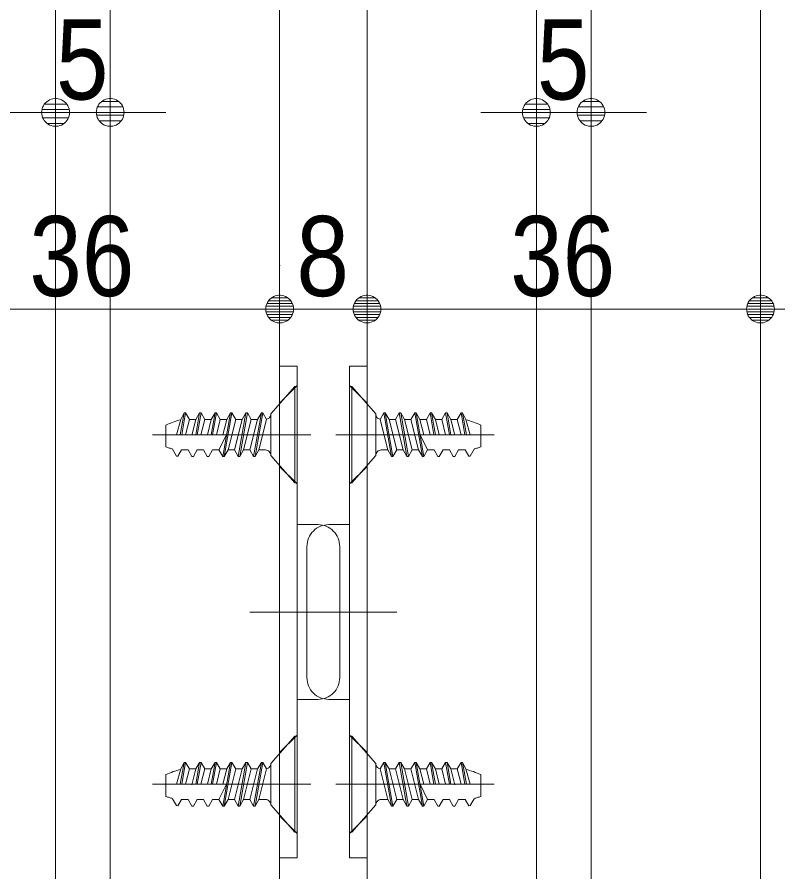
# Model space of a CAD drawing. Units: millimetres, scale not verified. Extents: x -6062 to 6062, y -3045 to 3045.
# Drawn here: x 1020.6 to 1368.7, y 212.6 to 603.9 of the extents above; entities that cross this region are included whole.
import ezdxf
from ezdxf.enums import TextEntityAlignment as Align

# ---------------------------------------------------------------- set-up
doc = ezdxf.new("R2010")
doc.units = ezdxf.units.MM
doc.header["$LTSCALE"] = 20
for name, color, linetype, lineweight in [('0-0_2寸法-1', 7, 'Continuous', 9), ('0-1_0', 7, 'Continuous', 9), ('0-3_3一般', 7, 'Continuous', 9)]:
    doc.layers.add(name, color=color, linetype=linetype, lineweight=lineweight)
doc.styles.add('ＭＳ Ｐゴシック', font='')
doc.styles.get('ＭＳ Ｐゴシック').set_extended_font_data('MS PGothic')

# ---------------------------------------------------------------- blocks, each defined once
blk = doc.blocks.new('グループ-9')
at = {"layer": '0-3_3一般'}
for p, q in [((60913.7, 13704.9), (60913.7, -35100)), ((61413.7, -35100), (61413.7, 13704.9))]:
    blk.add_line(p, q, dxfattribs=at)
blk.add_lwpolyline([(62963.7, 16304.9), (62963.7, -37700), (59363.7, -37700), (59363.7, 16304.9)], close=True, dxfattribs=at)
blk = doc.blocks.new('グループ-11')
at = {"layer": '0-3_3一般'}
blk.add_line((58563.7, 16304.9), (58563.7, -37700), dxfattribs=at)
blk.add_lwpolyline([(57013.7, -35100), (57013.7, 13704.9), (56513.7, 13704.9), (56513.7, -35100)], close=True, dxfattribs=at)
blk = doc.blocks.new('グループ-34')
at = {"layer": '0-3_3一般'}
for p, q in [((59203.7, 5494.9), (59223.7, 5494.9)), ((59203.7, 4614.9), (59203.7, 5494.9)), ((59443.7, 5244.9), (59223.7, 5494.9)), ((59223.7, 4614.9), (59223.7, 5494.9)), ((59443.7, 5244.9), (59443.7, 4864.9)), ((59517, 5254.9), (59530.3, 5254.9)), ((59517, 5254.9), (59587.7, 4854.9)), ((59658.3, 5254.9), (59671.7, 5254.9)), ((59658.3, 5254.9), (59729, 4854.9)), ((59799.7, 5254.9), (59813, 5254.9)), ((59799.7, 5254.9), (59870.3, 4854.9)), ((59941, 5254.9), (59906.4, 5194.9)), ((59941, 5254.9), (59976.3, 5054.9)), ((59941, 5254.9), (59954.3, 5254.9)), ((59989.7, 5054.9), (59954.3, 5254.9)), ((59954.3, 5254.9), (59989, 5194.9)), ((60082.3, 5254.9), (60117.7, 5054.9)), ((60131, 5054.9), (60095.7, 5254.9)), ((60259.2, 5054.9), (60223.7, 5254.9)), ((60223.7, 5254.9), (60237, 5254.9)), ((60237, 5254.9), (60272.7, 5054.9)), ((60268.8, 5194.9), (60237, 5254.9)), ((59635.6, 4914.9), (59565, 5194.9)), ((59623.7, 5194.9), (59565, 5194.9)), ((59777, 4914.9), (59706.3, 5194.9)), ((59706.3, 5194.9), (59765, 5194.9)), ((59883, 5054.9), (59847.6, 5194.9)), ((59847.6, 5194.9), (59906.4, 5194.9)), ((59906.4, 5194.9), (59941.7, 5054.9)), ((60024.3, 5054.9), (59989, 5194.9)), ((59989, 5194.9), (60047.7, 5194.9)), ((60166.8, 5050.3), (60130.3, 5194.9)), ((60130.3, 5194.9), (60189, 5194.9)), ((60307.4, 5054.9), (60268.8, 5194.9)), ((60403.7, 4943.3), (60403.7, 5143.3)), ((59183.7, 5054.9), (59135.3, 5054.9)), ((60527.3, 5054.9), (59183.7, 5054.9)), ((59848.3, 5054.9), (59918.3, 4914.9)), ((59941.7, 5054.9), (60403.7, 5054.9)), ((59223.7, 4614.9), (59443.7, 4864.9)), ((59553, 4914.9), (59493.7, 4914.9)), ((59553, 4914.9), (59587.7, 4854.9)), ((59587.7, 4854.9), (59601, 4854.9)), ((59601, 4854.9), (59635.6, 4914.9)), ((59635.6, 4914.9), (59694.4, 4914.9)), ((59694.4, 4914.9), (59729, 4854.9)), ((59729, 4854.9), (59742.3, 4854.9)), ((59742.3, 4854.9), (59777, 4914.9)), ((59835.7, 4914.9), (59777, 4914.9)), ((59835.7, 4914.9), (59870.3, 4854.9)), ((59870.3, 4854.9), (59883.7, 4854.9)), ((59883.7, 4854.9), (59918.3, 4914.9)), ((59978.3, 4914.9), (59918.3, 4914.9)), ((60119.6, 4914.9), (60059.6, 4914.9)), ((60118.4, 4914.9), (60153, 4854.9)), ((60166.3, 4854.9), (60201, 4914.9)), ((60261, 4914.9), (60201, 4914.9)), ((60261, 4914.9), (60294.3, 4857.1)), ((60294.3, 4857.1), (60307.7, 4859)), ((60307.7, 4859), (60344.1, 4922.1)), ((59203.7, 4614.9), (59223.7, 4614.9))]:
    blk.add_line(p, q, dxfattribs=at)
for points in [[(59517, 5254.9), (59482.4, 5194.9), (59553, 4914.9)], [(59601, 4854.9), (59530.3, 5254.9), (59565, 5194.9)], [(59658.3, 5254.9), (59623.7, 5194.9), (59694.4, 4914.9)], [(59742.3, 4854.9), (59671.7, 5254.9), (59706.3, 5194.9)], [(59799.7, 5254.9), (59765, 5194.9), (59835.7, 4914.9)], [(59883.7, 4854.9), (59813, 5254.9), (59847.6, 5194.9)], [(60082.3, 5254.9), (60047.7, 5194.9), (60083, 5054.9)], [(60082.3, 5254.9), (60095.7, 5254.9), (60130.3, 5194.9)], [(60223.7, 5254.9), (60189, 5194.9), (60225, 5054.9)], [(59977, 4914.9), (60011.7, 4854.9), (60025, 4854.9), (60059.6, 4914.9)], [(60153, 4854.9), (60166.3, 4854.9), (60201, 4914.9)]]:
    blk.add_lwpolyline(points, dxfattribs=at)
for centre, radius, start, end in [((59493.7, 5244.9), 50, 180, 218.85337), ((59493.7, 5244.9), 50, 218.85337, 257.70674), ((60033.7, 4319.2), 903.4, 70.33492, 74.8474), ((60033.7, 4319.2), 903.4, 65.82245, 70.33492), ((60255.6, 5314.9), 400, 282.68217, 287.20712), ((60255.6, 5314.9), 400, 287.20712, 291.73206), ((59493.7, 4864.9), 50, 135, 180), ((59493.7, 4864.9), 50, 90, 135)]:
    blk.add_arc(centre, radius, start, end, dxfattribs=at)
blk = doc.blocks.new('グループ-35')
at = {"layer": '0-3_3一般'}
for p, q in [((58703.7, 5494.9), (58483.7, 5244.9)), ((58703.7, 5494.9), (58703.7, 4614.9)), ((58703.7, 5494.9), (58723.7, 5494.9)), ((58723.7, 5494.9), (58723.7, 4614.9)), ((57654.6, 5054.9), (57690.3, 5254.9)), ((57690.3, 5254.9), (57658.6, 5194.9)), ((57703.7, 5254.9), (57668.1, 5054.9)), ((57690.3, 5254.9), (57703.7, 5254.9)), ((57831.7, 5254.9), (57796.3, 5054.9)), ((57809.7, 5054.9), (57845, 5254.9)), ((57973, 5254.9), (57937.7, 5054.9)), ((57938.4, 5194.9), (57973, 5254.9)), ((57951, 5054.9), (57986.3, 5254.9)), ((57973, 5254.9), (57986.3, 5254.9)), ((58021, 5194.9), (57986.3, 5254.9)), ((58057, 4854.9), (58127.7, 5254.9)), ((58114.3, 5254.9), (58127.7, 5254.9)), ((58198.3, 4854.9), (58269, 5254.9)), ((58255.7, 5254.9), (58269, 5254.9)), ((58339.7, 4854.9), (58410.3, 5254.9)), ((58397, 5254.9), (58410.3, 5254.9)), ((58483.7, 4864.9), (58483.7, 5244.9)), ((57658.6, 5194.9), (57619.9, 5054.9)), ((57738.3, 5194.9), (57797, 5194.9)), ((57797, 5194.9), (57760.5, 5050.3)), ((57879.6, 5194.9), (57938.4, 5194.9)), ((57938.4, 5194.9), (57903, 5054.9)), ((57985.6, 5054.9), (58021, 5194.9)), ((58021, 5194.9), (58079.7, 5194.9)), ((58079.7, 5194.9), (58044.4, 5054.9)), ((58221, 5194.9), (58150.4, 4914.9)), ((58162.3, 5194.9), (58221, 5194.9)), ((58362.4, 5194.9), (58291.7, 4914.9)), ((58362.4, 5194.9), (58303.6, 5194.9)), ((57523.7, 5143.3), (57523.7, 4943.3)), ((58743.7, 5054.9), (57400, 5054.9)), ((57523.7, 5054.9), (57985.6, 5054.9)), ((58009, 4914.9), (58079, 5054.9)), ((58792, 5054.9), (58743.7, 5054.9)), ((57583.2, 4922.1), (57619.7, 4859)), ((57619.7, 4859), (57633, 4857.1)), ((57633, 4857.1), (57666.4, 4914.9)), ((57726.4, 4914.9), (57666.4, 4914.9)), ((57726.4, 4914.9), (57761, 4854.9)), ((57774.3, 4854.9), (57809, 4914.9)), ((57867.7, 4914.9), (57807.7, 4914.9)), ((58009, 4914.9), (57949.1, 4914.9)), ((58009, 4914.9), (58043.7, 4854.9)), ((58043.7, 4854.9), (58057, 4854.9)), ((58057, 4854.9), (58091.6, 4914.9)), ((58150.4, 4914.9), (58091.6, 4914.9)), ((58150.4, 4914.9), (58185, 4854.9)), ((58185, 4854.9), (58198.3, 4854.9)), ((58198.3, 4854.9), (58233, 4914.9)), ((58233, 4914.9), (58291.7, 4914.9)), ((58291.7, 4914.9), (58326.3, 4854.9)), ((58326.3, 4854.9), (58339.7, 4854.9)), ((58339.7, 4854.9), (58374.3, 4914.9)), ((58433.7, 4914.9), (58374.3, 4914.9)), ((58483.7, 4864.9), (58703.7, 4614.9)), ((58703.7, 4614.9), (58723.7, 4614.9))]:
    blk.add_line(p, q, dxfattribs=at)
for points in [[(57702.3, 5054.9), (57738.3, 5194.9), (57703.7, 5254.9)], [(57797, 5194.9), (57831.7, 5254.9), (57845, 5254.9)], [(57844.3, 5054.9), (57879.6, 5194.9), (57845, 5254.9)], [(58079.7, 5194.9), (58114.3, 5254.9), (58043.7, 4854.9)], [(58091.6, 4914.9), (58162.3, 5194.9), (58127.7, 5254.9)], [(58221, 5194.9), (58255.7, 5254.9), (58185, 4854.9)], [(58233, 4914.9), (58303.6, 5194.9), (58269, 5254.9)], [(58362.4, 5194.9), (58397, 5254.9), (58326.3, 4854.9)], [(58374.3, 4914.9), (58445, 5194.9), (58410.3, 5254.9)], [(57726.4, 4914.9), (57761, 4854.9), (57774.3, 4854.9)], [(57867.7, 4914.9), (57902.3, 4854.9), (57915.7, 4854.9), (57950.3, 4914.9)]]:
    blk.add_lwpolyline(points, dxfattribs=at)
for centre, radius, start, end in [((58433.7, 5244.9), 50, 321.14663, 0), ((57893.7, 4319.2), 903.4, 109.66508, 114.17755), ((57893.7, 4319.2), 903.4, 105.1526, 109.66508), ((58433.7, 5244.9), 50, 282.29326, 321.14663), ((57671.8, 5314.9), 400, 248.26794, 252.79288), ((57671.8, 5314.9), 400, 252.79288, 257.31783), ((58433.7, 4864.9), 50, 45, 90), ((58433.7, 4864.9), 50, 0, 45)]:
    blk.add_arc(centre, radius, start, end, dxfattribs=at)
blk = doc.blocks.new('グループ-36')
at = {"layer": '0-3_3一般'}
for p, q in [((59203.7, 7814.9), (59203.7, 8694.9)), ((59203.7, 8694.9), (59223.7, 8694.9)), ((59223.7, 7814.9), (59223.7, 8694.9)), ((59443.7, 8444.9), (59223.7, 8694.9)), ((59517, 8454.9), (59482.4, 8394.9)), ((59517, 8454.9), (59530.3, 8454.9)), ((59530.3, 8454.9), (59565, 8394.9)), ((59601, 8054.9), (59530.3, 8454.9)), ((59658.3, 8454.9), (59623.7, 8394.9)), ((59658.3, 8454.9), (59671.7, 8454.9)), ((59671.7, 8454.9), (59706.3, 8394.9)), ((59742.3, 8054.9), (59671.7, 8454.9)), ((59799.7, 8454.9), (59765, 8394.9)), ((59799.7, 8454.9), (59813, 8454.9)), ((59813, 8454.9), (59847.6, 8394.9)), ((59883.7, 8054.9), (59813, 8454.9)), ((59941, 8454.9), (59976.3, 8254.9)), ((59989.7, 8254.9), (59954.3, 8454.9)), ((60082.3, 8454.9), (60047.7, 8394.9)), ((60082.3, 8454.9), (60117.7, 8254.9)), ((60082.3, 8454.9), (60095.7, 8454.9)), ((60095.7, 8454.9), (60130.3, 8394.9)), ((60131, 8254.9), (60095.7, 8454.9)), ((60223.7, 8454.9), (60189, 8394.9)), ((60223.7, 8454.9), (60237, 8454.9)), ((60259.2, 8254.9), (60223.7, 8454.9)), ((60268.8, 8394.9), (60237, 8454.9)), ((60237, 8454.9), (60272.7, 8254.9)), ((59443.7, 8444.9), (59443.7, 8064.9)), ((59482.4, 8394.9), (59553, 8114.9)), ((59623.7, 8394.9), (59565, 8394.9)), ((59623.7, 8394.9), (59694.4, 8114.9)), ((59706.3, 8394.9), (59765, 8394.9)), ((59765, 8394.9), (59835.7, 8114.9)), ((59847.6, 8394.9), (59906.4, 8394.9)), ((59883, 8254.9), (59847.6, 8394.9)), ((59989, 8394.9), (60047.7, 8394.9)), ((60024.3, 8254.9), (59989, 8394.9)), ((60047.7, 8394.9), (60083, 8254.9)), ((60130.3, 8394.9), (60189, 8394.9)), ((60166.8, 8250.3), (60130.3, 8394.9)), ((60189, 8394.9), (60225, 8254.9)), ((60307.4, 8254.9), (60268.8, 8394.9)), ((60403.7, 8143.3), (60403.7, 8343.3)), ((59183.7, 8254.9), (59135.3, 8254.9)), ((60527.3, 8254.9), (59183.7, 8254.9)), ((59848.3, 8254.9), (59918.3, 8114.9)), ((59941.7, 8254.9), (60403.7, 8254.9)), ((59553, 8114.9), (59493.7, 8114.9)), ((59553, 8114.9), (59587.7, 8054.9)), ((59635.6, 8114.9), (59694.4, 8114.9)), ((59694.4, 8114.9), (59729, 8054.9)), ((59835.7, 8114.9), (59777, 8114.9)), ((59835.7, 8114.9), (59870.3, 8054.9)), ((59883.7, 8054.9), (59918.3, 8114.9)), ((59978.3, 8114.9), (59918.3, 8114.9)), ((59977, 8114.9), (60011.7, 8054.9)), ((60025, 8054.9), (60059.6, 8114.9)), ((60119.6, 8114.9), (60059.6, 8114.9)), ((60118.4, 8114.9), (60153, 8054.9)), ((60166.3, 8054.9), (60201, 8114.9)), ((60261, 8114.9), (60201, 8114.9)), ((60261, 8114.9), (60294.3, 8057.1)), ((60307.7, 8059), (60344.1, 8122.1)), ((60011.7, 8054.9), (60025, 8054.9)), ((60294.3, 8057.1), (60307.7, 8059))]:
    blk.add_line(p, q, dxfattribs=at)
for points in [[(59517, 8454.9), (59587.7, 8054.9), (59601, 8054.9)], [(59658.3, 8454.9), (59729, 8054.9), (59742.3, 8054.9)], [(59799.7, 8454.9), (59870.3, 8054.9), (59883.7, 8054.9)], [(59941, 8454.9), (59906.4, 8394.9), (59941.7, 8254.9)], [(59941, 8454.9), (59954.3, 8454.9), (59989, 8394.9)], [(59601, 8054.9), (59635.6, 8114.9), (59565, 8394.9)], [(59742.3, 8054.9), (59777, 8114.9), (59706.3, 8394.9)], [(59203.7, 7814.9), (59223.7, 7814.9), (59443.7, 8064.9)], [(60153, 8054.9), (60166.3, 8054.9), (60201, 8114.9)]]:
    blk.add_lwpolyline(points, dxfattribs=at)
for centre, radius, start, end in [((59493.7, 8444.9), 50, 180, 218.85337), ((59493.7, 8444.9), 50, 218.85337, 257.70674), ((60033.7, 7519.2), 903.4, 70.33492, 74.8474), ((60033.7, 7519.2), 903.4, 65.82245, 70.33492), ((60255.6, 8514.9), 400, 287.20712, 291.73206), ((59493.7, 8064.9), 50, 135, 180), ((59493.7, 8064.9), 50, 90, 135), ((60255.6, 8514.9), 400, 282.68217, 287.20712)]:
    blk.add_arc(centre, radius, start, end, dxfattribs=at)
blk = doc.blocks.new('グループ-37')
at = {"layer": '0-3_3一般'}
for p, q in [((58703.7, 8694.9), (58483.7, 8444.9)), ((58703.7, 8694.9), (58723.7, 8694.9)), ((58703.7, 8694.9), (58703.7, 7814.9)), ((58723.7, 8694.9), (58723.7, 7814.9)), ((57654.6, 8254.9), (57690.3, 8454.9)), ((57690.3, 8454.9), (57658.6, 8394.9)), ((57703.7, 8454.9), (57668.1, 8254.9)), ((57690.3, 8454.9), (57703.7, 8454.9)), ((57738.3, 8394.9), (57703.7, 8454.9)), ((57831.7, 8454.9), (57796.3, 8254.9)), ((57797, 8394.9), (57831.7, 8454.9)), ((57809.7, 8254.9), (57845, 8454.9)), ((57831.7, 8454.9), (57845, 8454.9)), ((57879.6, 8394.9), (57845, 8454.9)), ((57973, 8454.9), (57937.7, 8254.9)), ((57951, 8254.9), (57986.3, 8454.9)), ((58114.3, 8454.9), (58043.7, 8054.9)), ((58079.7, 8394.9), (58114.3, 8454.9)), ((58114.3, 8454.9), (58127.7, 8454.9)), ((58162.3, 8394.9), (58127.7, 8454.9)), ((58255.7, 8454.9), (58185, 8054.9)), ((58221, 8394.9), (58255.7, 8454.9)), ((58255.7, 8454.9), (58269, 8454.9)), ((58303.6, 8394.9), (58269, 8454.9)), ((58397, 8454.9), (58326.3, 8054.9)), ((58362.4, 8394.9), (58397, 8454.9)), ((58397, 8454.9), (58410.3, 8454.9)), ((58445, 8394.9), (58410.3, 8454.9)), ((57658.6, 8394.9), (57619.9, 8254.9)), ((57702.3, 8254.9), (57738.3, 8394.9)), ((57738.3, 8394.9), (57797, 8394.9)), ((57797, 8394.9), (57760.5, 8250.3)), ((57844.3, 8254.9), (57879.6, 8394.9)), ((57879.6, 8394.9), (57938.4, 8394.9)), ((57938.4, 8394.9), (57903, 8254.9)), ((58021, 8394.9), (58079.7, 8394.9)), ((58079.7, 8394.9), (58044.4, 8254.9)), ((58091.6, 8114.9), (58162.3, 8394.9)), ((58162.3, 8394.9), (58221, 8394.9)), ((58233, 8114.9), (58303.6, 8394.9)), ((58362.4, 8394.9), (58303.6, 8394.9)), ((58374.3, 8114.9), (58445, 8394.9)), ((58483.7, 8064.9), (58483.7, 8444.9)), ((57523.7, 8343.3), (57523.7, 8143.3)), ((58743.7, 8254.9), (57400, 8254.9)), ((57523.7, 8254.9), (57985.6, 8254.9)), ((58009, 8114.9), (58079, 8254.9)), ((58792, 8254.9), (58743.7, 8254.9)), ((57583.2, 8122.1), (57619.7, 8059)), ((57633, 8057.1), (57666.4, 8114.9)), ((57726.4, 8114.9), (57666.4, 8114.9)), ((57726.4, 8114.9), (57761, 8054.9)), ((57774.3, 8054.9), (57809, 8114.9)), ((57867.7, 8114.9), (57807.7, 8114.9)), ((57867.7, 8114.9), (57902.3, 8054.9)), ((57915.7, 8054.9), (57950.3, 8114.9)), ((58009, 8114.9), (57949.1, 8114.9)), ((58009, 8114.9), (58043.7, 8054.9)), ((58057, 8054.9), (58091.6, 8114.9)), ((58150.4, 8114.9), (58091.6, 8114.9)), ((58198.3, 8054.9), (58233, 8114.9)), ((58233, 8114.9), (58291.7, 8114.9)), ((58339.7, 8054.9), (58374.3, 8114.9)), ((58433.7, 8114.9), (58374.3, 8114.9)), ((57619.7, 8059), (57633, 8057.1)), ((57902.3, 8054.9), (57915.7, 8054.9))]:
    blk.add_line(p, q, dxfattribs=at)
for points in [[(57938.4, 8394.9), (57973, 8454.9), (57986.3, 8454.9)], [(57985.6, 8254.9), (58021, 8394.9), (57986.3, 8454.9)], [(58043.7, 8054.9), (58057, 8054.9), (58127.7, 8454.9)], [(58185, 8054.9), (58198.3, 8054.9), (58269, 8454.9)], [(58326.3, 8054.9), (58339.7, 8054.9), (58410.3, 8454.9)], [(58221, 8394.9), (58150.4, 8114.9), (58185, 8054.9)], [(58362.4, 8394.9), (58291.7, 8114.9), (58326.3, 8054.9)], [(57726.4, 8114.9), (57761, 8054.9), (57774.3, 8054.9)], [(58483.7, 8064.9), (58703.7, 7814.9), (58723.7, 7814.9)]]:
    blk.add_lwpolyline(points, dxfattribs=at)
for centre, radius, start, end in [((57893.7, 7519.2), 903.4, 105.1526, 109.66508), ((58433.7, 8444.9), 50, 282.29326, 321.14663), ((58433.7, 8444.9), 50, 321.14663, 0), ((57893.7, 7519.2), 903.4, 109.66508, 114.17755), ((57671.8, 8514.9), 400, 248.26794, 252.79288), ((57671.8, 8514.9), 400, 252.79288, 257.31783), ((58433.7, 8064.9), 50, 45, 90), ((58433.7, 8064.9), 50, 0, 45)]:
    blk.add_arc(centre, radius, start, end, dxfattribs=at)
blk = doc.blocks.new('グループ-43')
at = {"layer": '0-3_3一般'}
for p, q in [((59363.7, 8881.3), (59203.7, 8881.3)), ((59203.7, 7431.3), (59203.7, 8881.3)), ((59363.7, 8521.3), (59363.7, 8881.3)), ((59203.7, 8704.9), (59363.7, 8544.9)), ((59363.7, 4381.3), (59363.7, 8521.3)), ((59078.8, 8254.9), (59493.8, 8254.9)), ((59363.7, 7964.9), (59203.7, 7804.9)), ((59203.7, 7431.3), (59013.7, 7431.3)), ((59203.7, 7431.3), (59203.7, 5831.3)), ((58813.7, 7231.3), (58813.7, 6031.3)), ((58638.1, 6631.3), (59636.1, 6631.3)), ((59203.7, 5831.3), (59013.7, 5831.3)), ((59203.7, 4381.3), (59203.7, 5831.3)), ((59203.7, 5504.9), (59363.7, 5344.9)), ((59078.8, 5054.9), (59532.8, 5054.9)), ((59363.7, 4764.9), (59203.7, 4604.9)), ((59203.7, 4381.3), (59363.7, 4381.3))]:
    blk.add_line(p, q, dxfattribs=at)
for centre, start, end in [((59013.7, 7231.3), 135, 180), ((59013.7, 7231.3), 90, 135), ((59013.7, 6031.3), 180, 225), ((59013.7, 6031.3), 225, 270)]:
    blk.add_arc(centre, 200, start, end, dxfattribs=at)
blk = doc.blocks.new('グループ-45')
at = {"layer": '0-3_3一般'}
for p, q in [((58563.7, 8881.3), (58563.7, 8521.3)), ((58723.7, 8881.3), (58563.7, 8881.3)), ((58723.7, 8881.3), (58723.7, 7431.3)), ((58563.7, 8544.9), (58723.7, 8704.9)), ((58563.7, 8521.3), (58563.7, 4381.3)), ((58433.5, 8254.9), (58848.5, 8254.9)), ((58723.7, 7804.9), (58563.7, 7964.9)), ((58913.7, 7431.3), (58723.7, 7431.3)), ((58723.7, 5831.3), (58723.7, 7431.3)), ((59113.7, 6031.3), (59113.7, 7231.3)), ((58291.2, 6631.3), (59289.2, 6631.3)), ((58913.7, 5831.3), (58723.7, 5831.3)), ((58723.7, 5831.3), (58723.7, 4381.3)), ((58563.7, 5344.9), (58723.7, 5504.9)), ((58394.5, 5054.9), (58848.5, 5054.9)), ((58723.7, 4604.9), (58563.7, 4764.9)), ((58563.7, 4381.3), (58723.7, 4381.3))]:
    blk.add_line(p, q, dxfattribs=at)
for centre, start, end in [((58913.7, 7231.3), 45, 90), ((58913.7, 7231.3), 0, 45), ((58913.7, 6031.3), 315, 0), ((58913.7, 6031.3), 270, 315)]:
    blk.add_arc(centre, 200, start, end, dxfattribs=at)
blk = doc.blocks.new('グループ-103')
at = {"layer": '0-3_3一般'}
for name in ['グループ-11', 'グループ-9', 'グループ-45', 'グループ-43', 'グループ-37', 'グループ-36', 'グループ-35', 'グループ-34']:
    blk.add_blockref(name, (0, 0), dxfattribs=at)
blk = doc.blocks.new('グループ-104')
at = {"layer": '0-3_3一般'}
blk.add_blockref('グループ-103', (0, 0), dxfattribs=at)
blk = doc.blocks.new('_Dot')
at = {"layer": '0-1_0'}
for p, q in [((-10, 0), (-20, 0)), ((9.78, 2), (-9.78, 2)), ((7.99, 6), (-7.99, 6)), ((9.16, -3.98), (-9.16, -3.98)), ((6, -7.98), (-6, -7.98))]:
    blk.add_line(p, q, dxfattribs=at)
for points in [[(10, 0), (9.92, 1.25), (9.69, 2.49), (9.3, 3.68), (8.76, 4.82), (8.09, 5.88), (7.29, 6.85), (6.37, 7.71), (5.36, 8.44), (4.26, 9.05), (3.09, 9.51), (1.87, 9.82), (0.63, 9.98), (-0.63, 9.98), (-1.87, 9.82), (-3.09, 9.51), (-4.26, 9.05), (-5.36, 8.44), (-6.37, 7.71), (-7.29, 6.85), (-8.09, 5.88), (-8.76, 4.82), (-9.3, 3.68), (-9.69, 2.49), (-9.92, 1.25), (-10, 0), (0, 0)], [(-10, 0), (-9.92, -1.25), (-9.69, -2.49), (-9.3, -3.68), (-8.76, -4.82), (-8.09, -5.88), (-7.29, -6.85), (-6.37, -7.71), (-5.36, -8.44), (-4.26, -9.05), (-3.09, -9.51), (-1.87, -9.82), (-0.63, -9.98), (0.63, -9.98), (1.87, -9.82), (3.09, -9.51), (4.26, -9.05), (5.36, -8.44), (6.37, -7.71), (7.29, -6.85), (8.09, -5.88), (8.76, -4.82), (9.3, -3.68), (9.69, -2.49), (9.92, -1.25), (10, 0), (0, 0)]]:
    blk.add_lwpolyline(points, close=True, dxfattribs=at)

msp = doc.modelspace()

# ---------------------------------------------------------------- linework, layer by layer
at = {"layer": '0-0_2寸法-1'}
for p, q in [((1038.18, 580.25), (1038.38, 580.25)), ((1063.18, 580.25), (1063.38, 580.25)), ((1258.18, 580.25), (1258.38, 580.25)), ((1283.18, 580.25), (1283.38, 580.25)), ((1025.47, 560.25), (1012.76, 560.25)), ((1063.18, 560.25), (1038.18, 560.25)), ((1075.9, 560.25), (1088.61, 560.25)), ((1245.47, 560.25), (1232.76, 560.25)), ((1283.18, 560.25), (1258.18, 560.25)), ((1295.9, 560.25), (1308.61, 560.25)), ((1140.68, 490.25), (1140.88, 490.25)), ((1140.68, 490.25), (1140.88, 490.25)), ((1180.68, 490.25), (1180.88, 490.25)), ((1180.68, 490.25), (1180.88, 490.25)), ((1360.68, 490.25), (1360.88, 490.25)), ((1360.68, 490.25), (1360.88, 490.25)), ((1127.97, 470.25), (973.4, 470.25)), ((1153.4, 470.25), (1167.97, 470.25)), ((1347.97, 470.25), (1193.4, 470.25))]:
    msp.add_line(p, q, dxfattribs=at)

# ---------------------------------------------------------------- block references
at = {"layer": '0-0_2寸法-1', "xscale": 0.6356201, "yscale": 0.6356201}
for p in [(1038.18, 560.25), (1258.18, 560.25), (1140.68, 470.25), (1180.68, 470.25), (1360.68, 470.25)]:
    msp.add_blockref('_Dot', p, dxfattribs=at)
at = {"layer": '0-0_2寸法-1', "xscale": 0.6356201, "yscale": 0.6356201, "rotation": 180}
for p in [(1063.18, 560.25), (1283.18, 560.25), (1140.68, 470.25), (1180.68, 470.25), (1360.68, 470.25)]:
    msp.add_blockref('_Dot', p, dxfattribs=at)
at = {"layer": '0-3_3一般', "xscale": 0.05, "yscale": 0.05}
msp.add_blockref('グループ-104', (-1787.5, 0), dxfattribs=at)

# ---------------------------------------------------------------- texts
at = {"layer": '0-0_2寸法-1', "style": 'ＭＳ Ｐゴシック', "width": 0.9}
for s, p in [('5', (1038.39, 555.19)), ('5', (1258.39, 555.19)), ('36', (1026.19, 465.19)), ('8', (1148.39, 465.19)), ('36', (1246.19, 465.19))]:
    msp.add_text(s, height=36.66, dxfattribs=at).set_placement(p, align=Align.BOTTOM_LEFT)

doc.saveas('drawing.dxf')
